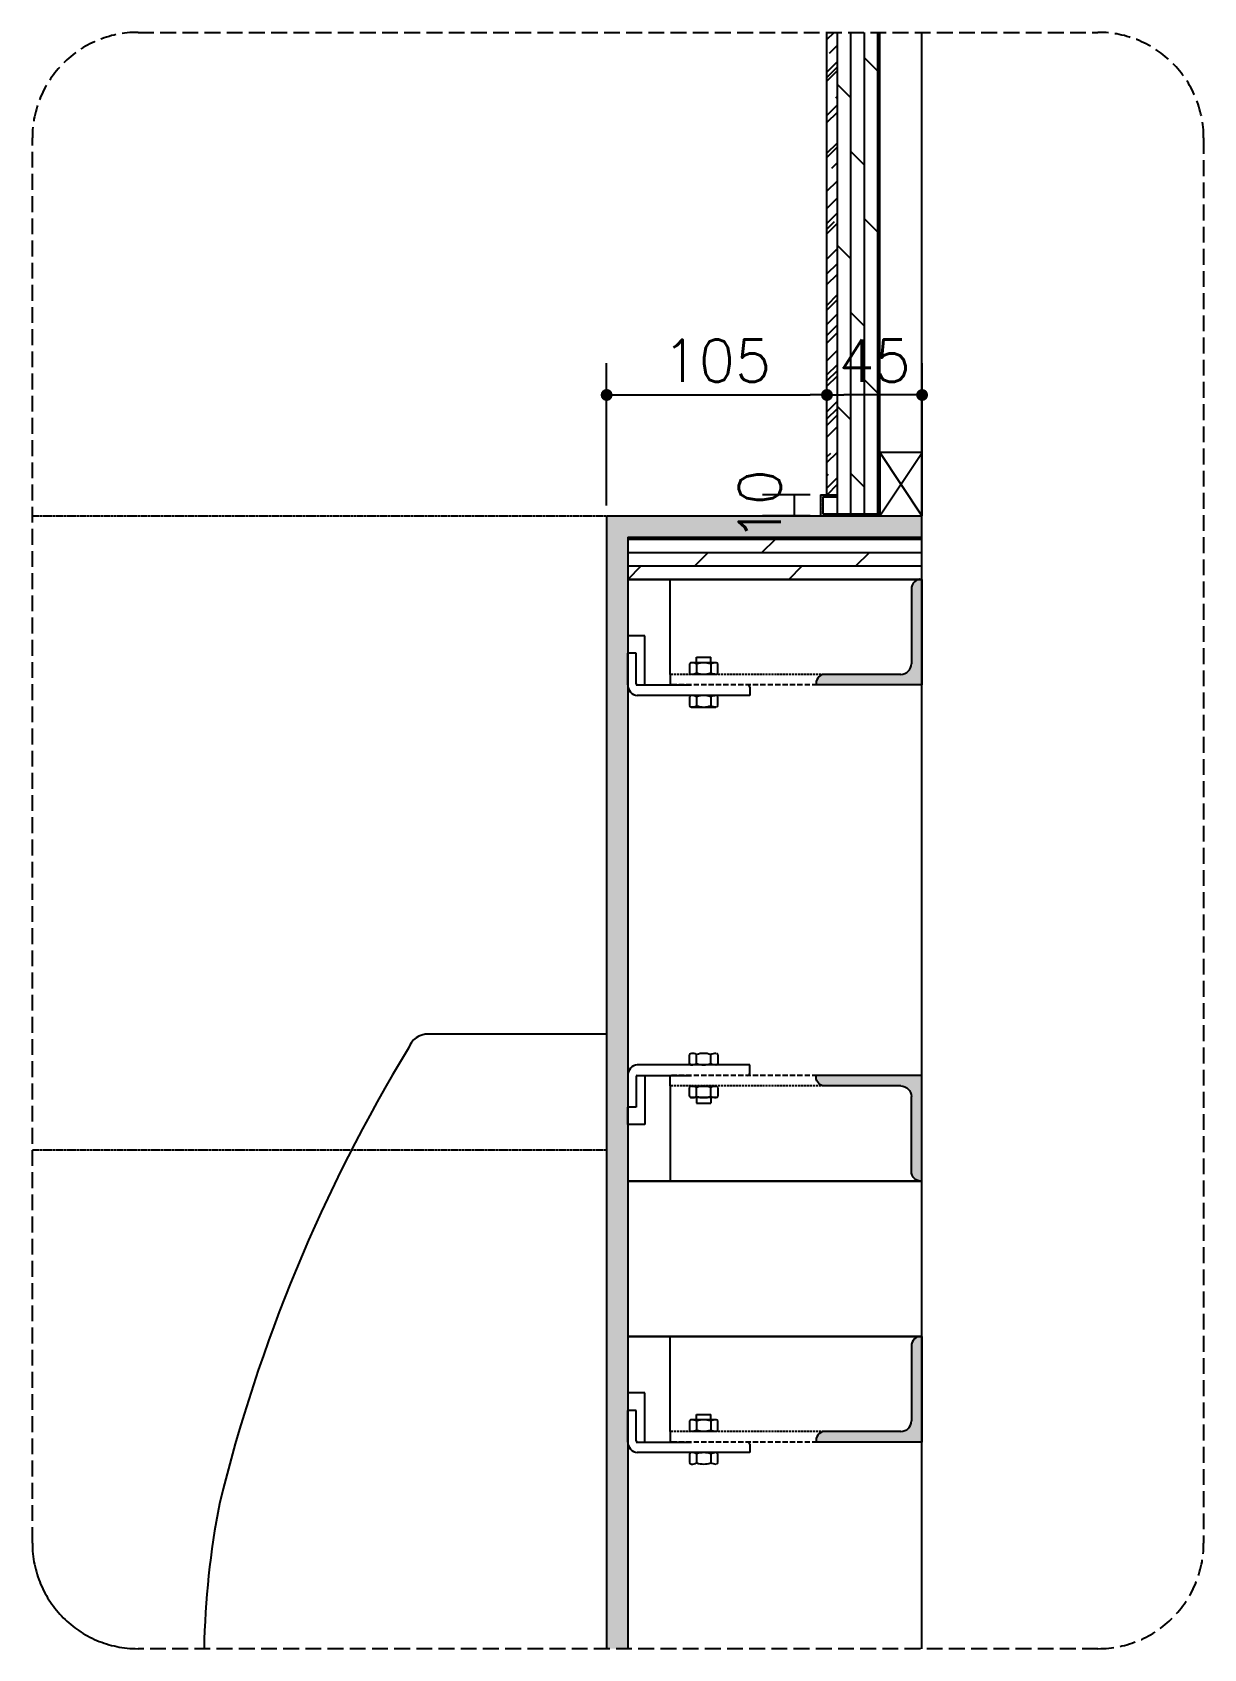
# Model space of a CAD drawing. Header units: millimetres. Extents: x -150677 to 588340, y -254013 to 149700.
# Drawn here: x 336005 to 336559, y -88072 to -87307 of the extents above; entities that cross this region are included whole.
import ezdxf

# ---------------------------------------------------------------- set-up
doc = ezdxf.new("R2010")
doc.units = ezdxf.units.MM
doc.header["$LTSCALE"] = 10
doc.header["$MEASUREMENT"] = 0
for name, pattern in [('ACAD_ISO03W100', [30, 12, -18]), ('CONTINOUS', [0]), ('DASH', [0.35, 0.25, -0.1])]:
    doc.linetypes.add(name, pattern=pattern)
for name, color, linetype in [('02-03门', 138, 'Continuous'), ('1J-墙', 7, 'Continuous'), ('2-FF-固定木作', 3, 'Continuous'), ('DIM', 5, 'Continuous'), ('L-立面粗线', 3, 'CONTINOUS'), ('制作', 3, 'Continuous'), ('家具', 4, 'Continuous'), ('家具轮廓', 3, 'Continuous'), ('标注', 6, 'Continuous')]:
    doc.layers.add(name, color=color, linetype=linetype)
doc.styles.add('BREEZE-N', font='simplex.shx')
doc.dimstyles.new('BREEZE-10', dxfattribs={"dimscale": 10, "dimtxt": 2, "dimasz": 0.8, "dimexe": 1.5, "dimexo": 0.5, "dimtad": 1, "dimdec": 0, "dimdsep": 46, "dimtxsty": 'BREEZE-N', "dimblk": 'DOT', "dimcen": 0, "dimclrd": 5, "dimclre": 5, "dimclrt": 2, "dimadec": 0, "dimazin": 0, "dimtfac": 1, "dimtdec": 0, "dimtix": 1, "dimtmove": 2, "dimatfit": 3, "dimldrblk": 'DOT', "dimfxl": 1, "dimarcsym": 0})

# ---------------------------------------------------------------- blocks, each defined once
blk = doc.blocks.new('A$C3C296F7D')
at = {"layer": '标注'}
blk.add_hatch(color=256, dxfattribs=at).paths.add_polyline_path([(46.47, 45, 0.431071), (50, 50), (0, 50), (0, 0, 0.43807), (5, 4.26), (5, 40, -0.414214), (10, 45)])
for p, q in [((0, 50), (50, 50)), ((0, 0), (0, 50)), ((5, 4.26), (5, 40)), ((10, 45), (46.47, 45))]:
    blk.add_line(p, q, dxfattribs=at)
for centre, radius, start, end in [((45.88, 49.16), 4.21, 278.1685, 11.44643), ((10, 40), 5, 90, 180), ((0.53, 4.44), 4.47, 263.13373, 2.23907)]:
    blk.add_arc(centre, radius, start, end, dxfattribs=at)
blk = doc.blocks.new('A$C059A3869')
at = {"layer": '标注'}
blk.add_blockref('A$C3C296F7D', (0, 0), dxfattribs=at)
blk = doc.blocks.new('*D2382')
at = {"layer": '2-FF-固定木作', "color": 5, "lineweight": -2, "transparency": 16777216}
for p, q in [((336372.72, -87525.94), (336350.2, -87525.94)), ((336365.2, -87525.94), (336365.2, -87535.94)), ((336372.72, -87535.94), (336350.2, -87535.94))]:
    blk.add_line(p, q, dxfattribs=at)
at = {"layer": 'Defpoints', "color": 0, "transparency": 16777216}
for p in [(336377.72, -87525.94), (336365.2, -87535.94), (336377.72, -87535.94)]:
    blk.add_point(p, dxfattribs=at)
at = {"layer": '2-FF-固定木作', "color": 2, "transparency": 16777216, "insert": (336348.95, -87530.94), "char_height": 20, "attachment_point": 5, "rotation": 90, "style": 'BREEZE-N'}
blk.add_mtext('10', dxfattribs=at)
blk = doc.blocks.new('_DOT')
at = {"color": 0, "linetype": 'ByBlock'}
blk.add_line((-0.35, 0), (-1, 0), dxfattribs=at)
at = {"color": 0, "linetype": 'ByBlock', "const_width": 0.35}
blk.add_lwpolyline([(-0.175, 0, 1), (0.175, 0, 1)], format="xyb", close=True, dxfattribs=at)
blk = doc.blocks.new('*D2383')
at = {"layer": '2-FF-固定木作', "color": 5, "lineweight": -2, "transparency": 16777216}
for p, q in [((336380.72, -87520.94), (336380.72, -87463.68)), ((336425.72, -87530.94), (336425.72, -87463.68)), ((336417.72, -87478.68), (336388.72, -87478.68))]:
    blk.add_line(p, q, dxfattribs=at)
at = {"layer": 'Defpoints', "color": 0, "transparency": 16777216}
for p in [(336380.72, -87478.68), (336380.72, -87525.94), (336425.72, -87535.94)]:
    blk.add_point(p, dxfattribs=at)
at = {"layer": '2-FF-固定木作', "color": 5, "lineweight": -2, "transparency": 16777216, "xscale": 8, "yscale": 8, "zscale": 8, "rotation": 180}
blk.add_blockref('_DOT', (336380.72, -87478.68), dxfattribs=at)
at = {"layer": '2-FF-固定木作', "color": 5, "lineweight": -2, "transparency": 16777216, "xscale": 8, "yscale": 8, "zscale": 8}
blk.add_blockref('_DOT', (336425.72, -87478.68), dxfattribs=at)
at = {"layer": '2-FF-固定木作', "color": 2, "transparency": 16777216, "insert": (336403.22, -87462.43), "char_height": 20, "attachment_point": 5, "style": 'BREEZE-N'}
blk.add_mtext('45', dxfattribs=at)
blk = doc.blocks.new('*D2384')
at = {"layer": '2-FF-固定木作', "color": 5, "lineweight": -2, "transparency": 16777216}
for p, q in [((336276.47, -87530.94), (336276.47, -87463.68)), ((336380.72, -87520.94), (336380.72, -87463.68)), ((336284.47, -87478.68), (336372.72, -87478.68))]:
    blk.add_line(p, q, dxfattribs=at)
at = {"layer": 'Defpoints', "color": 0, "transparency": 16777216}
for p in [(336380.72, -87478.68), (336380.72, -87525.94), (336276.47, -87535.94)]:
    blk.add_point(p, dxfattribs=at)
at = {"layer": '2-FF-固定木作', "color": 5, "lineweight": -2, "transparency": 16777216, "xscale": 8, "yscale": 8, "zscale": 8, "rotation": 180}
blk.add_blockref('_DOT', (336276.47, -87478.68), dxfattribs=at)
at = {"layer": '2-FF-固定木作', "color": 5, "lineweight": -2, "transparency": 16777216, "xscale": 8, "yscale": 8, "zscale": 8}
blk.add_blockref('_DOT', (336380.72, -87478.68), dxfattribs=at)
at = {"layer": '2-FF-固定木作', "color": 2, "transparency": 16777216, "insert": (336328.6, -87462.43), "char_height": 20, "attachment_point": 5, "style": 'BREEZE-N'}
blk.add_mtext('105', dxfattribs=at)

msp = doc.modelspace()

# ---------------------------------------------------------------- hatches: boundary and pattern name
at = {"layer": '制作'}
h = msp.add_hatch(dxfattribs=at)
h.set_pattern_fill('AR-RROOF', color=250, scale=10, angle=45, style=0)
h.set_pattern_definition([(45, (336380.722, -87525.936), (10.7763, 28.7368), [190.5, -25.4, 63.5, -12.7]), (45, (336388.176, -87509.502), (-20.924, 2.9635), [38.1, -4.191, 76.2, -9.525]), (45, (336377.579, -87513.813), (40.68056, 52.7141), [101.6, -17.78, 50.8, -12.7])])
h.paths.add_polyline_path([(336385.72, -87307.03), (336380.72, -87307.03), (336380.72, -87525.94), (336385.72, -87525.94)])
h = msp.add_hatch(dxfattribs=at)
h.set_pattern_fill('大理石', color=250, scale=10, style=0, double=1)
h.set_pattern_definition([(41.9872, (336301.4734, -88068.64), (60, 45), [0.961, -200.8434]), (68.1986, (336287.1877, -88070.14), (30, 90), [3.4619, -238.8705]), (60.9454, (336286.4734, -88071.854), (29.999998, 45), [1.4708, -307.3981]), (90, (336287.188, -88070.568), (30, -2e-15), [0.4286, -44.5714]), (71.565, (336301.188, -88069.497), (6e-08, 45), [0.9035, -93.9648]), (171.4692, (336301.1877, -88069.497), (-30, 3e-07), [1.4446, -301.9117]), (79.2157, (336299.1877, -88072.2827), (30, 180), [3.054, -317.6094]), (62.133, (336276.6162, -88058.56845), (119.9999985, 225.0000009), [7.02946, -1469.1565]), (0, (336277.05, -88051.97), (0, 45), [0, -30]), (64.9831, (336296.4734, -88043.7827), (60, 135), [4.7294, -491.859]), (81.43911, (336308.0448, -88061.56845), (59.9999999, 404.9999974), [6.7177, -1404.0002]), (82.875, (336291.4734, -88057.497), (29.999998, 225), [3.4553, -722.1479]), (76.75948, (336288.4734, -88066.9256), (30.0000003, 135), [7.4847, -778.4065]), (0, (336283.797, -88066.904), (0, 45), [0, -30]), (0, (336284.28, -88067.385), (0, 45), [0, -30]), (0, (336287.653, -88064.977), (0, 45), [0, -30]), (0, (336286.69, -88059.68), (0, 45), [0, -30]), (59.03624, (336290.1877, -88059.64), (29.999998, 45.000001), [2.499, -522.2867]), (0, (336291.47, -88057.58), (0, 45), [0, -30]), (0, (336287.653, -88059.196), (0, 45), [0, -30]), (0, (336289.1, -88056.306), (0, 45), [0, -30]), (0, (336287.653, -88060.64), (0, 45), [0, -30]), (50.1944, (336305.045, -88063.7113), (30, 45), [1.1158, -233.1917]), (90, (336305.045, -88064.997), (30, -2e-15), [1.2857, -43.7143]), (43.6678, (336303.4734, -88066.497), (90, 90), [2.1724, -454.0348]), (90, (336303.473, -88066.926), (30, -2e-15), [0.4286, -44.5714]), (39.8056, (336302.1877, -88067.997), (59.999999, 45.000002), [1.6736, -349.7876]), (0, (336297.776, -88064.977), (0, 45), [0, -30]), (0, (336305.11, -88063.618), (0, 45), [0, -30]), (0, (336305.11, -88063.618), (0, 45), [0, -30]), (29.3578, (336305.759, -88062.854), (90, 45), [2.6225, -272.7409]), (0, (336305.006, -88060.64), (0, 45), [0, -30]), (146.3099, (336296.4734, -88043.7827), (-60, 45), [3.0905, -321.4091]), (8.1301, (336293.1877, -88049.7827), (299.999998, 45), [3.0305, -633.3656]), (47.8624, (336286.4734, -88050.6399), (120, 135), [4.0457, -845.5425]), (14.62087, (336279.902, -88052.3542), (179.9999995, 45.000002), [6.7914, -706.3005]), (0, (336282.35, -88049.56), (0, 45), [0, -30]), (18.4349, (336291.902, -88054.0684), (120, 45), [1.3553, -283.2497]), (16.6992, (336293.188, -88053.64), (30, 2e-06), [0.7457, -155.8589]), (101.09372, (336293.902, -88053.4256), (-60.0000005, 314.999997), [3.7122, -775.855]), (0, (336290.063, -88051.49), (0, 45), [0, -30]), (0, (336293.17, -88049.7), (0, 45), [0, -30]), (0, (336289.1, -88054.86), (0, 45), [0, -30]), (0, (336285.243, -88045.227), (0, 45), [0, -30]), (0, (336283.797, -88047.154), (0, 45), [0, -30]), (44.1449, (336291.4734, -88044.4256), (90, 90), [3.3844, -707.3371]), (54.58294, (336289.1877, -88047.6399), (30, 45), [3.9441, -824.3221]), (0, (336291.514, -88044.396), (0, 45), [0, -30]), (0, (336287.17, -88046.67), (0, 45), [0, -30]), (0, (336291.514, -88044.396), (0, 45), [0, -30]), (0, (336289.192, -88047.71), (0, 45), [0, -30]), (75.0686, (336296.1877, -88049.354), (30, 135), [1.1089, -231.7537]), (90, (336296.473, -88048.283), (30, -2e-15), [4.5, -40.5]), (50.1944, (336301.759, -88029.4256), (30, 45), [1.1158, -233.1917]), (0, (336293.437, -88038.964), (0, 45), [0, -30]), (0, (336294.4, -88039.446), (0, 45), [0, -30]), (0, (336290.545, -88038.483), (0, 45), [0, -30]), (0, (336295.365, -88033.184), (0, 45), [0, -30]), (53.1301, (336298.4734, -88035.8542), (30, 45), [2.1429, -447.8571]), (90, (336298.473, -88039.497), (30, -2e-15), [3.6429, -41.3571]), (0, (336298.48, -88039.425), (0, 45), [0, -30]), (23.1986, (336300.759, -88029.854), (90, 45), [1.088, -227.3852]), (66.0375, (336300.473, -88030.497), (30, 90), [0.7035, -147.0294]), (66.0375, (336300.188, -88031.14), (30, 90), [0.7035, -147.0294]), (81.8699, (336299.759, -88034.1399), (30, 225), [3.0305, -633.3656]), (90, (336302.473, -88028.568), (30, -2e-15), [1.0714, -43.9286]), (0, (336299.18, -88027.07), (0, 45), [0, -30])])
h.paths.add_polyline_path([(336425.66, -87535.94), (336405.72, -87535.94), (336377.72, -87535.94), (336276.47, -87535.94), (336276.47, -87545.94), (336286.47, -87545.94), (336425.66, -87545.94)])
h.paths.add_polyline_path([(336286.47, -87545.94), (336276.47, -87545.94), (336276.47, -88072.07), (336286.47, -88072.07), (336286.47, -87800.74, -0.001207), (336286.47, -87800.72)])

# ---------------------------------------------------------------- linework, layer by layer
at = {"layer": '02-03门', "color": 6}
for p, q in [((336425.66, -87565.94), (336286.47, -87565.94)), ((336425.66, -87850.72), (336286.47, -87850.72)), ((336425.66, -87924.27), (336286.47, -87924.27))]:
    msp.add_line(p, q, dxfattribs=at)
at = {"layer": '02-03门', "color": 6, "linetype": 'DASH', "ltscale": 0.4}
for p, q in [((336397.42, -87610.94), (336306.54, -87610.94)), ((336397.42, -87805.72), (336306.54, -87805.72)), ((336397.42, -87969.27), (336306.54, -87969.27))]:
    msp.add_line(p, q, dxfattribs=at)
at = {"layer": '02-03门', "color": 6, "linetype": 'ACAD_ISO03W100', "ltscale": 0.4}
for p, q in [((336306.54, -87610.94), (336306.54, -87615.94)), ((336306.54, -87805.72), (336306.54, -87800.72)), ((336306.54, -87969.27), (336306.54, -87974.27))]:
    msp.add_line(p, q, dxfattribs=at)
at = {"layer": '02-03门', "color": 6, "linetype": 'DASH'}
for p, q in [((336400.66, -87615.94), (336306.54, -87615.94)), ((336400.66, -87800.72), (336306.54, -87800.72)), ((336400.66, -87974.27), (336306.54, -87974.27))]:
    msp.add_line(p, q, dxfattribs=at)
at = {"layer": '1J-墙'}
msp.add_line((336425.66, -88072.07), (336425.66, -87307.03), dxfattribs=at)
at = {"layer": '2-FF-固定木作', "color": 4}
for p, q in [((336380.72, -87525.94), (336380.72, -87307.03)), ((336276.47, -87535.94), (336425.66, -87535.94)), ((336276.47, -87535.94), (336276.47, -88072.07)), ((336286.47, -87545.94), (336286.47, -88072.07)), ((336286.47, -87565.94), (336425.66, -87565.94)), ((336286.47, -87850.72), (336425.66, -87850.72)), ((336286.47, -87924.27), (336425.66, -87924.27))]:
    msp.add_line(p, q, dxfattribs=at)
at = {"layer": '2-FF-固定木作', "color": 6}
for p, q in [((336425.72, -87505.94), (336405.72, -87505.94)), ((336405.72, -87505.94), (336405.72, -87535.94)), ((336425.72, -87535.94), (336425.72, -87505.94)), ((336405.72, -87535.94), (336425.72, -87535.94))]:
    msp.add_line(p, q, dxfattribs=at)
at = {"layer": '2-FF-固定木作', "color": 250}
for p, q in [((336405.72, -87505.94), (336425.66, -87535.94)), ((336405.72, -87535.94), (336425.72, -87505.94)), ((336377.78, -87526.41), (336377.78, -87526.41)), ((336377.78, -87527.05), (336377.78, -87527.05)), ((336377.78, -87527.68), (336377.78, -87527.68)), ((336377.78, -87528.32), (336377.78, -87528.32)), ((336377.94, -87526.09), (336377.94, -87526.09)), ((336377.94, -87526.73), (336377.94, -87526.73)), ((336377.94, -87527.36), (336377.94, -87527.36)), ((336377.94, -87528), (336377.94, -87528)), ((336378.1, -87526.41), (336378.1, -87526.41)), ((336378.1, -87527.05), (336378.1, -87527.05)), ((336378.1, -87527.68), (336378.1, -87527.68)), ((336378.1, -87528.32), (336378.1, -87528.32)), ((336378.26, -87526.09), (336378.26, -87526.09)), ((336378.26, -87526.73), (336378.26, -87526.73)), ((336378.26, -87527.36), (336378.26, -87527.36)), ((336378.26, -87528), (336378.26, -87528)), ((336378.42, -87526.41), (336378.42, -87526.41)), ((336378.42, -87527.05), (336378.42, -87527.05)), ((336378.42, -87527.68), (336378.42, -87527.68)), ((336378.42, -87528.32), (336378.42, -87528.32)), ((336378.58, -87526.09), (336378.58, -87526.09)), ((336378.58, -87526.73), (336378.58, -87526.73)), ((336378.58, -87527.36), (336378.58, -87527.36)), ((336378.58, -87528), (336378.58, -87528)), ((336378.73, -87526.41), (336378.73, -87526.41)), ((336378.89, -87526.09), (336378.89, -87526.09)), ((336378.89, -87526.73), (336378.89, -87526.73)), ((336379.05, -87526.41), (336379.05, -87526.41)), ((336379.21, -87526.09), (336379.21, -87526.09)), ((336379.21, -87526.73), (336379.21, -87526.73)), ((336379.37, -87526.41), (336379.37, -87526.41)), ((336379.53, -87526.09), (336379.53, -87526.09)), ((336379.53, -87526.73), (336379.53, -87526.73)), ((336379.69, -87526.41), (336379.69, -87526.41)), ((336379.85, -87526.09), (336379.85, -87526.09)), ((336379.85, -87526.73), (336379.85, -87526.73)), ((336380, -87526.41), (336380, -87526.41)), ((336380.16, -87526.09), (336380.16, -87526.09)), ((336380.16, -87526.73), (336380.16, -87526.73)), ((336380.32, -87526.41), (336380.32, -87526.41)), ((336380.48, -87526.09), (336380.48, -87526.09)), ((336380.48, -87526.73), (336380.48, -87526.73)), ((336380.64, -87526.41), (336380.64, -87526.41)), ((336380.8, -87526.09), (336380.8, -87526.09)), ((336380.8, -87526.73), (336380.8, -87526.73)), ((336380.96, -87526.41), (336380.96, -87526.41)), ((336381.12, -87526.09), (336381.12, -87526.09)), ((336381.12, -87526.73), (336381.12, -87526.73)), ((336381.27, -87526.41), (336381.27, -87526.41)), ((336381.43, -87526.09), (336381.43, -87526.09)), ((336381.43, -87526.73), (336381.43, -87526.73)), ((336381.59, -87526.41), (336381.59, -87526.41)), ((336381.75, -87526.09), (336381.75, -87526.09)), ((336381.75, -87526.73), (336381.75, -87526.73)), ((336381.91, -87526.41), (336381.91, -87526.41)), ((336382.07, -87526.09), (336382.07, -87526.09)), ((336382.07, -87526.73), (336382.07, -87526.73)), ((336382.23, -87526.41), (336382.23, -87526.41)), ((336382.39, -87526.09), (336382.39, -87526.09)), ((336382.39, -87526.73), (336382.39, -87526.73)), ((336382.54, -87526.41), (336382.54, -87526.41)), ((336382.7, -87526.09), (336382.7, -87526.09)), ((336382.7, -87526.73), (336382.7, -87526.73)), ((336382.86, -87526.41), (336382.86, -87526.41)), ((336383.02, -87526.09), (336383.02, -87526.09)), ((336383.02, -87526.73), (336383.02, -87526.73)), ((336383.18, -87526.41), (336383.18, -87526.41)), ((336383.34, -87526.09), (336383.34, -87526.09)), ((336383.34, -87526.73), (336383.34, -87526.73)), ((336383.5, -87526.41), (336383.5, -87526.41)), ((336383.66, -87526.09), (336383.66, -87526.09)), ((336383.66, -87526.73), (336383.66, -87526.73)), ((336383.81, -87526.41), (336383.81, -87526.41)), ((336383.97, -87526.09), (336383.97, -87526.09)), ((336383.97, -87526.73), (336383.97, -87526.73)), ((336384.13, -87526.41), (336384.13, -87526.41)), ((336384.29, -87526.09), (336384.29, -87526.09)), ((336384.29, -87526.73), (336384.29, -87526.73)), ((336384.45, -87526.41), (336384.45, -87526.41)), ((336384.61, -87526.09), (336384.61, -87526.09)), ((336384.61, -87526.73), (336384.61, -87526.73)), ((336384.77, -87526.41), (336384.77, -87526.41)), ((336384.93, -87526.09), (336384.93, -87526.09)), ((336384.93, -87526.73), (336384.93, -87526.73)), ((336385.08, -87526.41), (336385.08, -87526.41)), ((336385.24, -87526.09), (336385.24, -87526.09)), ((336385.24, -87526.73), (336385.24, -87526.73)), ((336385.4, -87526.41), (336385.4, -87526.41)), ((336385.56, -87526.09), (336385.56, -87526.09)), ((336385.56, -87526.73), (336385.56, -87526.73)), ((336385.72, -87526.41), (336385.72, -87526.41)), ((336377.78, -87528.95), (336377.78, -87528.95)), ((336377.78, -87529.59), (336377.78, -87529.59)), ((336377.78, -87530.22), (336377.78, -87530.22)), ((336377.78, -87530.86), (336377.78, -87530.86)), ((336377.78, -87531.49), (336377.78, -87531.49)), ((336377.78, -87532.13), (336377.78, -87532.13)), ((336377.78, -87532.76), (336377.78, -87532.76)), ((336377.78, -87533.4), (336377.78, -87533.4)), ((336377.78, -87534.03), (336377.78, -87534.03)), ((336377.78, -87534.67), (336377.78, -87534.67)), ((336377.78, -87535.3), (336377.78, -87535.3)), ((336377.94, -87528.63), (336377.94, -87528.63)), ((336377.94, -87529.27), (336377.94, -87529.27)), ((336377.94, -87529.9), (336377.94, -87529.9)), ((336377.94, -87530.54), (336377.94, -87530.54)), ((336377.94, -87531.17), (336377.94, -87531.17)), ((336377.94, -87531.81), (336377.94, -87531.81)), ((336377.94, -87532.44), (336377.94, -87532.44)), ((336377.94, -87533.08), (336377.94, -87533.08)), ((336377.94, -87533.71), (336377.94, -87533.71)), ((336377.94, -87534.35), (336377.94, -87534.35)), ((336377.94, -87534.98), (336377.94, -87534.98)), ((336377.94, -87535.62), (336377.94, -87535.62)), ((336378.1, -87528.95), (336378.1, -87528.95)), ((336378.1, -87529.59), (336378.1, -87529.59)), ((336378.1, -87530.22), (336378.1, -87530.22)), ((336378.1, -87530.86), (336378.1, -87530.86)), ((336378.1, -87531.49), (336378.1, -87531.49)), ((336378.1, -87532.13), (336378.1, -87532.13)), ((336378.1, -87532.76), (336378.1, -87532.76)), ((336378.1, -87533.4), (336378.1, -87533.4)), ((336378.1, -87534.03), (336378.1, -87534.03)), ((336378.1, -87534.67), (336378.1, -87534.67)), ((336378.1, -87535.3), (336378.1, -87535.3)), ((336378.26, -87528.63), (336378.26, -87528.63)), ((336378.26, -87529.27), (336378.26, -87529.27)), ((336378.26, -87529.9), (336378.26, -87529.9)), ((336378.26, -87530.54), (336378.26, -87530.54)), ((336378.26, -87531.17), (336378.26, -87531.17)), ((336378.26, -87531.81), (336378.26, -87531.81)), ((336378.26, -87532.44), (336378.26, -87532.44)), ((336378.26, -87533.08), (336378.26, -87533.08)), ((336378.26, -87533.71), (336378.26, -87533.71)), ((336378.26, -87534.35), (336378.26, -87534.35)), ((336378.26, -87534.98), (336378.26, -87534.98)), ((336378.26, -87535.62), (336378.26, -87535.62)), ((336378.42, -87528.95), (336378.42, -87528.95)), ((336378.42, -87529.59), (336378.42, -87529.59)), ((336378.42, -87530.22), (336378.42, -87530.22)), ((336378.42, -87530.86), (336378.42, -87530.86)), ((336378.42, -87531.49), (336378.42, -87531.49)), ((336378.42, -87532.13), (336378.42, -87532.13)), ((336378.42, -87532.76), (336378.42, -87532.76)), ((336378.42, -87533.4), (336378.42, -87533.4)), ((336378.42, -87534.03), (336378.42, -87534.03)), ((336378.42, -87534.67), (336378.42, -87534.67)), ((336378.42, -87535.3), (336378.42, -87535.3)), ((336378.58, -87528.63), (336378.58, -87528.63)), ((336378.58, -87529.27), (336378.58, -87529.27)), ((336378.58, -87529.9), (336378.58, -87529.9)), ((336378.58, -87530.54), (336378.58, -87530.54)), ((336378.58, -87531.17), (336378.58, -87531.17)), ((336378.58, -87531.81), (336378.58, -87531.81)), ((336378.58, -87532.44), (336378.58, -87532.44)), ((336378.58, -87533.08), (336378.58, -87533.08)), ((336378.58, -87533.71), (336378.58, -87533.71)), ((336378.58, -87534.35), (336378.58, -87534.35)), ((336378.58, -87534.98), (336378.58, -87534.98)), ((336378.58, -87535.62), (336378.58, -87535.62)), ((336378.73, -87535.3), (336378.73, -87535.3)), ((336378.89, -87534.98), (336378.89, -87534.98)), ((336378.89, -87535.62), (336378.89, -87535.62)), ((336379.05, -87535.3), (336379.05, -87535.3)), ((336379.21, -87534.98), (336379.21, -87534.98)), ((336379.21, -87535.62), (336379.21, -87535.62)), ((336379.37, -87535.3), (336379.37, -87535.3)), ((336379.53, -87534.98), (336379.53, -87534.98)), ((336379.53, -87535.62), (336379.53, -87535.62)), ((336379.69, -87535.3), (336379.69, -87535.3)), ((336379.85, -87534.98), (336379.85, -87534.98)), ((336379.85, -87535.62), (336379.85, -87535.62)), ((336380, -87535.3), (336380, -87535.3)), ((336380.16, -87534.98), (336380.16, -87534.98)), ((336380.16, -87535.62), (336380.16, -87535.62)), ((336380.32, -87535.3), (336380.32, -87535.3)), ((336380.48, -87534.98), (336380.48, -87534.98)), ((336380.48, -87535.62), (336380.48, -87535.62)), ((336380.64, -87535.3), (336380.64, -87535.3)), ((336380.8, -87534.98), (336380.8, -87534.98)), ((336380.8, -87535.62), (336380.8, -87535.62)), ((336380.96, -87535.3), (336380.96, -87535.3)), ((336381.12, -87534.98), (336381.12, -87534.98)), ((336381.12, -87535.62), (336381.12, -87535.62)), ((336381.27, -87535.3), (336381.27, -87535.3)), ((336381.43, -87534.98), (336381.43, -87534.98)), ((336381.43, -87535.62), (336381.43, -87535.62)), ((336381.59, -87535.3), (336381.59, -87535.3)), ((336381.75, -87534.98), (336381.75, -87534.98)), ((336381.75, -87535.62), (336381.75, -87535.62)), ((336381.91, -87535.3), (336381.91, -87535.3)), ((336382.07, -87534.98), (336382.07, -87534.98)), ((336382.07, -87535.62), (336382.07, -87535.62)), ((336382.23, -87535.3), (336382.23, -87535.3)), ((336382.39, -87534.98), (336382.39, -87534.98)), ((336382.39, -87535.62), (336382.39, -87535.62)), ((336382.54, -87535.3), (336382.54, -87535.3)), ((336382.7, -87534.98), (336382.7, -87534.98)), ((336382.7, -87535.62), (336382.7, -87535.62)), ((336382.86, -87535.3), (336382.86, -87535.3)), ((336383.02, -87534.98), (336383.02, -87534.98)), ((336383.02, -87535.62), (336383.02, -87535.62)), ((336383.18, -87535.3), (336383.18, -87535.3)), ((336383.34, -87534.98), (336383.34, -87534.98)), ((336383.34, -87535.62), (336383.34, -87535.62)), ((336383.5, -87535.3), (336383.5, -87535.3)), ((336383.66, -87534.98), (336383.66, -87534.98)), ((336383.66, -87535.62), (336383.66, -87535.62)), ((336383.81, -87535.3), (336383.81, -87535.3)), ((336383.97, -87534.98), (336383.97, -87534.98)), ((336383.97, -87535.62), (336383.97, -87535.62)), ((336384.13, -87535.3), (336384.13, -87535.3)), ((336384.29, -87534.98), (336384.29, -87534.98)), ((336384.29, -87535.62), (336384.29, -87535.62)), ((336384.45, -87535.3), (336384.45, -87535.3)), ((336384.61, -87534.98), (336384.61, -87534.98)), ((336384.61, -87535.62), (336384.61, -87535.62)), ((336384.77, -87535.3), (336384.77, -87535.3)), ((336384.93, -87534.98), (336384.93, -87534.98)), ((336384.93, -87535.62), (336384.93, -87535.62)), ((336385.08, -87535.3), (336385.08, -87535.3)), ((336385.24, -87534.98), (336385.24, -87534.98)), ((336385.24, -87535.62), (336385.24, -87535.62)), ((336385.4, -87535.3), (336385.4, -87535.3)), ((336385.56, -87534.98), (336385.56, -87534.98)), ((336385.56, -87535.62), (336385.56, -87535.62)), ((336385.72, -87535.3), (336385.72, -87535.3)), ((336385.88, -87534.98), (336385.88, -87534.98)), ((336385.88, -87535.62), (336385.88, -87535.62)), ((336386.04, -87535.3), (336386.04, -87535.3)), ((336386.2, -87534.98), (336386.2, -87534.98)), ((336386.2, -87535.62), (336386.2, -87535.62)), ((336386.35, -87535.3), (336386.35, -87535.3)), ((336386.51, -87534.98), (336386.51, -87534.98)), ((336386.51, -87535.62), (336386.51, -87535.62)), ((336386.67, -87535.3), (336386.67, -87535.3)), ((336386.83, -87534.98), (336386.83, -87534.98)), ((336386.83, -87535.62), (336386.83, -87535.62)), ((336386.99, -87535.3), (336386.99, -87535.3)), ((336387.15, -87534.98), (336387.15, -87534.98)), ((336387.15, -87535.62), (336387.15, -87535.62)), ((336387.31, -87535.3), (336387.31, -87535.3)), ((336387.47, -87534.98), (336387.47, -87534.98)), ((336387.47, -87535.62), (336387.47, -87535.62)), ((336387.62, -87535.3), (336387.62, -87535.3)), ((336387.78, -87534.98), (336387.78, -87534.98)), ((336387.78, -87535.62), (336387.78, -87535.62)), ((336387.94, -87535.3), (336387.94, -87535.3)), ((336388.1, -87534.98), (336388.1, -87534.98)), ((336388.1, -87535.62), (336388.1, -87535.62)), ((336388.26, -87535.3), (336388.26, -87535.3)), ((336388.42, -87534.98), (336388.42, -87534.98)), ((336388.42, -87535.62), (336388.42, -87535.62)), ((336388.58, -87535.3), (336388.58, -87535.3)), ((336388.74, -87534.98), (336388.74, -87534.98)), ((336388.74, -87535.62), (336388.74, -87535.62)), ((336388.89, -87535.3), (336388.89, -87535.3)), ((336389.05, -87534.98), (336389.05, -87534.98)), ((336389.05, -87535.62), (336389.05, -87535.62)), ((336389.21, -87535.3), (336389.21, -87535.3)), ((336389.37, -87534.98), (336389.37, -87534.98)), ((336389.37, -87535.62), (336389.37, -87535.62)), ((336389.53, -87535.3), (336389.53, -87535.3)), ((336389.69, -87534.98), (336389.69, -87534.98)), ((336389.69, -87535.62), (336389.69, -87535.62)), ((336389.85, -87535.3), (336389.85, -87535.3)), ((336390.01, -87534.98), (336390.01, -87534.98)), ((336390.01, -87535.62), (336390.01, -87535.62)), ((336390.16, -87535.3), (336390.16, -87535.3)), ((336390.32, -87534.98), (336390.32, -87534.98)), ((336390.32, -87535.62), (336390.32, -87535.62)), ((336390.48, -87535.3), (336390.48, -87535.3)), ((336390.64, -87534.98), (336390.64, -87534.98)), ((336390.64, -87535.62), (336390.64, -87535.62)), ((336390.8, -87535.3), (336390.8, -87535.3)), ((336390.96, -87534.98), (336390.96, -87534.98)), ((336390.96, -87535.62), (336390.96, -87535.62)), ((336391.12, -87535.3), (336391.12, -87535.3)), ((336391.28, -87534.98), (336391.28, -87534.98)), ((336391.28, -87535.62), (336391.28, -87535.62)), ((336391.43, -87535.3), (336391.43, -87535.3)), ((336391.59, -87534.98), (336391.59, -87534.98)), ((336391.59, -87535.62), (336391.59, -87535.62)), ((336391.75, -87535.3), (336391.75, -87535.3)), ((336391.91, -87534.98), (336391.91, -87534.98)), ((336391.91, -87535.62), (336391.91, -87535.62)), ((336392.07, -87535.3), (336392.07, -87535.3)), ((336392.23, -87534.98), (336392.23, -87534.98)), ((336392.23, -87535.62), (336392.23, -87535.62)), ((336392.39, -87535.3), (336392.39, -87535.3)), ((336392.55, -87534.98), (336392.55, -87534.98)), ((336392.55, -87535.62), (336392.55, -87535.62)), ((336392.7, -87535.3), (336392.7, -87535.3)), ((336392.86, -87534.98), (336392.86, -87534.98)), ((336392.86, -87535.62), (336392.86, -87535.62)), ((336393.02, -87535.3), (336393.02, -87535.3)), ((336393.18, -87534.98), (336393.18, -87534.98)), ((336393.18, -87535.62), (336393.18, -87535.62)), ((336393.34, -87535.3), (336393.34, -87535.3)), ((336393.5, -87534.98), (336393.5, -87534.98)), ((336393.5, -87535.62), (336393.5, -87535.62)), ((336393.66, -87535.3), (336393.66, -87535.3)), ((336393.82, -87534.98), (336393.82, -87534.98)), ((336393.82, -87535.62), (336393.82, -87535.62)), ((336393.97, -87535.3), (336393.97, -87535.3)), ((336394.13, -87534.98), (336394.13, -87534.98)), ((336394.13, -87535.62), (336394.13, -87535.62)), ((336394.29, -87535.3), (336394.29, -87535.3)), ((336394.45, -87534.98), (336394.45, -87534.98)), ((336394.45, -87535.62), (336394.45, -87535.62)), ((336394.61, -87535.3), (336394.61, -87535.3)), ((336394.77, -87534.98), (336394.77, -87534.98)), ((336394.77, -87535.62), (336394.77, -87535.62)), ((336394.93, -87535.3), (336394.93, -87535.3)), ((336395.09, -87534.98), (336395.09, -87534.98)), ((336395.09, -87535.62), (336395.09, -87535.62)), ((336395.24, -87535.3), (336395.24, -87535.3)), ((336395.4, -87534.98), (336395.4, -87534.98)), ((336395.4, -87535.62), (336395.4, -87535.62)), ((336395.56, -87535.3), (336395.56, -87535.3)), ((336395.72, -87534.98), (336395.72, -87534.98)), ((336395.72, -87535.62), (336395.72, -87535.62)), ((336395.88, -87535.3), (336395.88, -87535.3)), ((336396.04, -87534.98), (336396.04, -87534.98)), ((336396.04, -87535.62), (336396.04, -87535.62)), ((336396.2, -87535.3), (336396.2, -87535.3)), ((336396.36, -87534.98), (336396.36, -87534.98)), ((336396.36, -87535.62), (336396.36, -87535.62)), ((336396.51, -87535.3), (336396.51, -87535.3)), ((336396.67, -87534.98), (336396.67, -87534.98)), ((336396.67, -87535.62), (336396.67, -87535.62)), ((336396.83, -87535.3), (336396.83, -87535.3)), ((336396.99, -87534.98), (336396.99, -87534.98)), ((336396.99, -87535.62), (336396.99, -87535.62)), ((336397.15, -87535.3), (336397.15, -87535.3)), ((336397.31, -87534.98), (336397.31, -87534.98)), ((336397.31, -87535.62), (336397.31, -87535.62)), ((336397.47, -87535.3), (336397.47, -87535.3)), ((336397.63, -87534.98), (336397.63, -87534.98)), ((336397.63, -87535.62), (336397.63, -87535.62)), ((336397.78, -87535.3), (336397.78, -87535.3)), ((336397.94, -87534.98), (336397.94, -87534.98)), ((336397.94, -87535.62), (336397.94, -87535.62)), ((336398.1, -87535.3), (336398.1, -87535.3)), ((336398.26, -87534.98), (336398.26, -87534.98)), ((336398.26, -87535.62), (336398.26, -87535.62)), ((336398.42, -87535.3), (336398.42, -87535.3)), ((336398.58, -87534.98), (336398.58, -87534.98)), ((336398.58, -87535.62), (336398.58, -87535.62)), ((336398.74, -87535.3), (336398.74, -87535.3)), ((336398.9, -87534.98), (336398.9, -87534.98)), ((336398.9, -87535.62), (336398.9, -87535.62)), ((336399.05, -87535.3), (336399.05, -87535.3)), ((336399.21, -87534.98), (336399.21, -87534.98)), ((336399.21, -87535.62), (336399.21, -87535.62)), ((336399.37, -87535.3), (336399.37, -87535.3)), ((336399.53, -87534.98), (336399.53, -87534.98)), ((336399.53, -87535.62), (336399.53, -87535.62)), ((336399.69, -87535.3), (336399.69, -87535.3)), ((336399.85, -87534.98), (336399.85, -87534.98)), ((336399.85, -87535.62), (336399.85, -87535.62)), ((336400.01, -87535.3), (336400.01, -87535.3)), ((336400.17, -87534.98), (336400.17, -87534.98)), ((336400.17, -87535.62), (336400.17, -87535.62)), ((336400.32, -87535.3), (336400.32, -87535.3)), ((336400.48, -87534.98), (336400.48, -87534.98)), ((336400.48, -87535.62), (336400.48, -87535.62)), ((336400.64, -87535.3), (336400.64, -87535.3)), ((336400.8, -87534.98), (336400.8, -87534.98)), ((336400.8, -87535.62), (336400.8, -87535.62)), ((336400.96, -87535.3), (336400.96, -87535.3)), ((336401.12, -87534.98), (336401.12, -87534.98)), ((336401.12, -87535.62), (336401.12, -87535.62)), ((336401.28, -87535.3), (336401.28, -87535.3)), ((336401.44, -87534.98), (336401.44, -87534.98)), ((336401.44, -87535.62), (336401.44, -87535.62)), ((336401.59, -87535.3), (336401.59, -87535.3)), ((336401.75, -87534.98), (336401.75, -87534.98)), ((336401.75, -87535.62), (336401.75, -87535.62)), ((336401.91, -87535.3), (336401.91, -87535.3)), ((336402.07, -87534.98), (336402.07, -87534.98)), ((336402.07, -87535.62), (336402.07, -87535.62)), ((336402.23, -87535.3), (336402.23, -87535.3)), ((336402.39, -87534.98), (336402.39, -87534.98)), ((336402.39, -87535.62), (336402.39, -87535.62)), ((336402.55, -87535.3), (336402.55, -87535.3)), ((336402.71, -87534.98), (336402.71, -87534.98)), ((336402.71, -87535.62), (336402.71, -87535.62)), ((336402.86, -87535.3), (336402.86, -87535.3)), ((336403.02, -87534.98), (336403.02, -87534.98)), ((336403.02, -87535.62), (336403.02, -87535.62)), ((336403.18, -87535.3), (336403.18, -87535.3)), ((336403.34, -87534.98), (336403.34, -87534.98)), ((336403.34, -87535.62), (336403.34, -87535.62)), ((336403.5, -87535.3), (336403.5, -87535.3)), ((336403.66, -87534.98), (336403.66, -87534.98)), ((336403.66, -87535.62), (336403.66, -87535.62)), ((336403.82, -87535.3), (336403.82, -87535.3)), ((336403.98, -87534.98), (336403.98, -87534.98)), ((336403.98, -87535.62), (336403.98, -87535.62)), ((336404.13, -87535.3), (336404.13, -87535.3)), ((336404.29, -87534.98), (336404.29, -87534.98)), ((336404.29, -87535.62), (336404.29, -87535.62)), ((336404.45, -87535.3), (336404.45, -87535.3)), ((336404.61, -87534.98), (336404.61, -87534.98)), ((336404.61, -87535.62), (336404.61, -87535.62)), ((336404.77, -87535.3), (336404.77, -87535.3)), ((336404.93, -87534.98), (336404.93, -87534.98)), ((336404.93, -87535.62), (336404.93, -87535.62)), ((336405.09, -87535.3), (336405.09, -87535.3)), ((336405.25, -87534.98), (336405.25, -87534.98)), ((336405.25, -87535.62), (336405.25, -87535.62)), ((336405.4, -87535.3), (336405.4, -87535.3)), ((336405.56, -87534.98), (336405.56, -87534.98)), ((336405.56, -87535.62), (336405.56, -87535.62)), ((336405.72, -87535.3), (336405.72, -87535.3))]:
    msp.add_line(p, q, dxfattribs=at)
at = {"layer": '2-FF-固定木作', "color": 250, "linetype": 'DASH', "ltscale": 0.2}
for p, q in [((336004.73, -87535.94), (336276.47, -87535.94)), ((336004.73, -87835.94), (336276.47, -87835.94))]:
    msp.add_line(p, q, dxfattribs=at)
at = {"layer": 'DIM', "color": 2, "linetype": 'DASH', "ltscale": 3}
for p, q in [((336054.73, -87307.03), (336508.94, -87307.03)), ((336004.73, -88022.07), (336004.73, -87357.03)), ((336558.94, -87357.03), (336558.94, -88022.07)), ((336508.94, -88072.07), (336054.73, -88072.07))]:
    msp.add_line(p, q, dxfattribs=at)
for centre, start, end in [((336054.73, -87357.03), 90, 180), ((336508.94, -87357.03), 0, 90), ((336508.94, -88022.07), 270, 0)]:
    msp.add_arc(centre, 50, start, end, dxfattribs=at)
at = {"layer": 'DIM', "color": 2, "linetype": 'DASH', "ltscale": 70}
msp.add_arc((336054.73, -88022.07), 50, 180, 270, dxfattribs=at)
at = {"layer": 'L-立面粗线'}
for p, q in [((336290.97, -87615.94), (336314.82, -87615.94)), ((336290.97, -87615.94), (336314.82, -87615.94)), ((336290.97, -87615.94), (336314.82, -87615.94)), ((336290.97, -87800.72), (336314.82, -87800.72)), ((336290.97, -87800.72), (336314.82, -87800.72)), ((336290.97, -87800.72), (336314.82, -87800.72)), ((336290.97, -87974.27), (336314.82, -87974.27)), ((336290.97, -87974.27), (336314.82, -87974.27)), ((336290.97, -87974.27), (336314.82, -87974.27))]:
    msp.add_line(p, q, dxfattribs=at)
at = {"layer": '制作'}
for p, q in [((336385.72, -87534.94), (336385.72, -87307.03)), ((336405.72, -87535.94), (336405.72, -87307.03)), ((336286.47, -87545.94), (336425.66, -87545.94))]:
    msp.add_line(p, q, dxfattribs=at)
at = {"layer": '制作', "color": 250}
for p, q in [((336392.07, -87534.94), (336392.07, -87307.03)), ((336398.42, -87534.94), (336398.42, -87307.03)), ((336404.77, -87534.94), (336404.77, -87307.03)), ((336404.77, -87325.39), (336398.42, -87319.04)), ((336392.07, -87338.09), (336385.72, -87331.74)), ((336405.72, -87351.74), (336404.77, -87350.79)), ((336398.42, -87369.84), (336392.07, -87363.49)), ((336404.77, -87401.59), (336398.42, -87395.24)), ((336392.07, -87414.29), (336385.72, -87407.94)), ((336405.72, -87427.94), (336404.77, -87426.99)), ((336398.42, -87446.04), (336392.07, -87439.69)), ((336404.77, -87477.79), (336398.42, -87471.44)), ((336392.07, -87490.49), (336385.72, -87484.14)), ((336405.72, -87504.14), (336404.77, -87503.19)), ((336398.42, -87522.24), (336392.07, -87515.89)), ((336286.47, -87546.89), (336425.66, -87546.89)), ((336305.52, -87546.89), (336306.47, -87545.94)), ((336349.97, -87553.24), (336356.32, -87546.89)), ((336381.72, -87546.89), (336382.67, -87545.94)), ((336286.47, -87553.24), (336425.66, -87553.24)), ((336318.22, -87559.59), (336324.57, -87553.24)), ((336394.42, -87559.59), (336400.77, -87553.24)), ((336286.47, -87559.59), (336425.66, -87559.59)), ((336286.47, -87565.94), (336292.82, -87559.59)), ((336306.54, -87610.94), (336306.54, -87565.94)), ((336337.27, -87565.94), (336337.27, -87565.94)), ((336362.67, -87565.94), (336369.02, -87559.59)), ((336413.47, -87565.94), (336413.47, -87565.94)), ((336306.54, -87805.72), (336306.54, -87850.72)), ((336306.54, -87969.27), (336306.54, -87924.27))]:
    msp.add_line(p, q, dxfattribs=at)
at = {"layer": '制作', "color": 6}
for p, q in [((336377.72, -87525.94), (336377.72, -87535.94)), ((336377.72, -87525.94), (336385.72, -87525.94)), ((336378.72, -87526.94), (336378.72, -87534.94)), ((336378.72, -87526.94), (336385.72, -87526.94)), ((336385.72, -87526.94), (336385.72, -87525.94)), ((336377.72, -87535.94), (336405.72, -87535.94)), ((336378.72, -87534.94), (336405.72, -87534.94)), ((336405.72, -87534.94), (336405.72, -87535.94)), ((336276.47, -87781.15), (336192.1, -87781.15))]:
    msp.add_line(p, q, dxfattribs=at)
for centre, radius, start, end in [((336836.83, -88185.51), 765.55, 148.70612, 166.24683), ((336192.1, -87791.15), 10, 90, 160.77326), ((336492.18, -88080.36), 406.28, 169.09642, 178.8308)]:
    msp.add_arc(centre, radius, start, end, dxfattribs=at)
at = {"layer": '家具'}
for p, q in [((336294.47, -87592.72), (336286.47, -87592.72)), ((336286.47, -87592.72), (336286.47, -87600.94)), ((336294.47, -87615.94), (336294.47, -87592.72)), ((336286.47, -87615.94), (336286.47, -87600.94)), ((336290.47, -87600.94), (336286.47, -87600.94)), ((336290.47, -87615.44), (336290.47, -87600.94)), ((336290.47, -87615.94), (336294.47, -87615.94)), ((336290.97, -87615.94), (336316.58, -87615.94)), ((336344.16, -87616.94), (336344.16, -87620.94)), ((336344.16, -87620.94), (336290.97, -87620.94)), ((336344.16, -87795.72), (336290.97, -87795.72)), ((336344.16, -87799.72), (336344.16, -87795.72)), ((336286.47, -87800.72), (336286.47, -87815.72)), ((336290.47, -87800.72), (336294.47, -87800.72)), ((336290.47, -87801.22), (336290.47, -87815.72)), ((336290.97, -87800.72), (336316.58, -87800.72)), ((336294.47, -87800.72), (336294.47, -87823.93)), ((336290.47, -87815.72), (336286.47, -87815.72)), ((336286.47, -87823.93), (336286.47, -87815.72)), ((336294.47, -87823.93), (336286.47, -87823.93)), ((336294.47, -87951.05), (336286.47, -87951.05)), ((336286.47, -87951.05), (336286.47, -87959.27)), ((336294.47, -87974.27), (336294.47, -87951.05)), ((336286.47, -87974.27), (336286.47, -87959.27)), ((336290.47, -87959.27), (336286.47, -87959.27)), ((336290.47, -87973.77), (336290.47, -87959.27)), ((336290.47, -87974.27), (336294.47, -87974.27)), ((336290.97, -87974.27), (336316.58, -87974.27)), ((336344.16, -87979.27), (336290.97, -87979.27)), ((336344.16, -87975.27), (336344.16, -87979.27))]:
    msp.add_line(p, q, dxfattribs=at)
for centre, radius, start, end in [((336291.51, -87615.92), 5.04, 180.13833, 263.83609), ((336290.97, -87615.44), 0.5, 180, 270), ((336343.16, -87616.94), 1, 0, 90), ((336291.51, -87800.73), 5.04, 96.16391, 179.86167), ((336290.97, -87801.22), 0.5, 90, 180), ((336343.16, -87799.72), 1, 270, 0), ((336291.51, -87974.26), 5.04, 180.13833, 263.83609), ((336290.97, -87973.77), 0.5, 180, 270), ((336343.16, -87975.27), 1, 0, 90)]:
    msp.add_arc(centre, radius, start, end, dxfattribs=at)
at = {"layer": '家具轮廓'}
for p, q in [((336319.04, -87605.39), (336319.04, -87602.83)), ((336319.04, -87602.83), (336325.69, -87602.83)), ((336325.69, -87605.39), (336325.69, -87602.83)), ((336315.71, -87606.07), (336315.71, -87610.14)), ((336319.7, -87605.39), (336316.39, -87605.39)), ((336316.54, -87610.81), (336328.18, -87610.81)), ((336319.04, -87605.97), (336319.04, -87610.24)), ((336325.24, -87605.39), (336319.7, -87605.39)), ((336328.33, -87605.39), (336325.24, -87605.39)), ((336325.69, -87605.97), (336325.69, -87610.24)), ((336329.01, -87610.14), (336329.01, -87606.07)), ((336315.71, -87621.61), (336315.71, -87625.69)), ((336319.7, -87620.94), (336316.39, -87620.94)), ((336316.54, -87626.36), (336328.18, -87626.36)), ((336319.04, -87621.51), (336319.04, -87625.78)), ((336325.24, -87620.94), (336319.7, -87620.94)), ((336328.33, -87620.94), (336325.24, -87620.94)), ((336325.69, -87621.51), (336325.69, -87625.78)), ((336329.01, -87625.69), (336329.01, -87621.61)), ((336315.71, -87795.05), (336315.71, -87790.97)), ((336319.7, -87795.72), (336316.39, -87795.72)), ((336319.04, -87795.14), (336319.04, -87790.87)), ((336325.24, -87795.72), (336319.7, -87795.72)), ((336328.33, -87795.72), (336325.24, -87795.72)), ((336325.69, -87795.14), (336325.69, -87790.87)), ((336329.01, -87790.97), (336329.01, -87795.05)), ((336315.71, -87810.59), (336315.71, -87806.51)), ((336319.7, -87811.26), (336316.39, -87811.26)), ((336316.54, -87805.84), (336328.18, -87805.84)), ((336319.04, -87810.69), (336319.04, -87806.42)), ((336319.04, -87811.26), (336319.04, -87813.82)), ((336325.24, -87811.26), (336319.7, -87811.26)), ((336328.33, -87811.26), (336325.24, -87811.26)), ((336325.69, -87810.69), (336325.69, -87806.42)), ((336325.69, -87811.26), (336325.69, -87813.82)), ((336329.01, -87806.51), (336329.01, -87810.59)), ((336319.04, -87813.82), (336325.69, -87813.82)), ((336315.71, -87964.4), (336315.71, -87968.48)), ((336319.7, -87963.73), (336316.39, -87963.73)), ((336319.04, -87963.73), (336319.04, -87961.17)), ((336319.04, -87961.17), (336325.69, -87961.17)), ((336319.04, -87964.3), (336319.04, -87968.57)), ((336325.24, -87963.73), (336319.7, -87963.73)), ((336328.33, -87963.73), (336325.24, -87963.73)), ((336325.69, -87963.73), (336325.69, -87961.17)), ((336325.69, -87964.3), (336325.69, -87968.57)), ((336329.01, -87968.48), (336329.01, -87964.4)), ((336316.54, -87969.15), (336328.18, -87969.15)), ((336315.71, -87979.94), (336315.71, -87984.02)), ((336319.7, -87979.27), (336316.39, -87979.27)), ((336319.04, -87979.85), (336319.04, -87984.12)), ((336325.24, -87979.27), (336319.7, -87979.27)), ((336328.33, -87979.27), (336325.24, -87979.27)), ((336325.69, -87979.85), (336325.69, -87984.12)), ((336329.01, -87984.02), (336329.01, -87979.94))]:
    msp.add_line(p, q, dxfattribs=at)
for centre, radius, start, end in [((336316.38, -87606.07), 0.673, 88.97941, 179.96175), ((336316.55, -87609.95), 0.863, 192.76358, 269.2294), ((336316.78, -87610.04), 4.65, 61.03182, 92.9906), ((336316.78, -87606.17), 4.65, 267.0094, 298.96818), ((336322.36, -87615.28), 9.89, 70.34714, 109.65286), ((336322.36, -87600.93), 9.89, 250.34714, 289.65286), ((336329.13, -87615.18), 9.83, 95.50075, 110.47696), ((336329.13, -87601.03), 9.83, 249.52304, 264.49925), ((336328.29, -87606.12), 0.726, 4.19908, 86.88055), ((336328.26, -87610.06), 0.762, 278.92552, 353.94806), ((336316.38, -87621.61), 0.673, 88.97941, 179.96175), ((336316.55, -87625.5), 0.863, 192.76358, 269.2294), ((336316.78, -87625.58), 4.65, 61.03182, 92.9906), ((336316.78, -87621.71), 4.65, 267.0094, 298.96818), ((336322.36, -87630.82), 9.89, 70.34714, 109.65286), ((336322.36, -87616.47), 9.89, 250.34714, 289.65286), ((336329.13, -87630.72), 9.83, 95.50075, 110.47696), ((336329.13, -87616.57), 9.83, 249.52304, 264.49925), ((336328.29, -87621.66), 0.726, 4.19908, 86.88055), ((336328.26, -87625.61), 0.762, 278.92552, 353.94806), ((336316.55, -87791.16), 0.863, 90.7706, 167.23642), ((336316.38, -87795.05), 0.673, 180.03825, 271.02059), ((336316.78, -87794.94), 4.65, 61.03182, 92.9906), ((336316.78, -87791.07), 4.65, 267.0094, 298.96818), ((336322.36, -87800.18), 9.89, 70.34714, 109.65286), ((336322.36, -87785.83), 9.89, 250.34714, 289.65286), ((336329.13, -87800.08), 9.83, 95.50075, 110.47696), ((336329.13, -87785.93), 9.83, 249.52304, 264.49925), ((336328.29, -87794.99), 0.726, 273.11945, 355.80092), ((336328.26, -87791.05), 0.762, 6.05194, 81.07448), ((336316.55, -87806.7), 0.863, 90.7706, 167.23642), ((336316.38, -87810.59), 0.673, 180.03825, 271.02059), ((336316.78, -87810.49), 4.65, 61.03182, 92.9906), ((336316.78, -87806.61), 4.65, 267.0094, 298.96818), ((336322.36, -87815.73), 9.89, 70.34714, 109.65286), ((336322.36, -87801.37), 9.89, 250.34714, 289.65286), ((336329.13, -87815.63), 9.83, 95.50075, 110.47696), ((336329.13, -87801.47), 9.83, 249.52304, 264.49925), ((336328.29, -87810.54), 0.726, 273.11945, 355.80092), ((336328.26, -87806.59), 0.762, 6.05194, 81.07448), ((336316.38, -87964.4), 0.673, 88.97941, 179.96175), ((336316.78, -87968.37), 4.65, 61.03182, 92.9906), ((336322.36, -87973.61), 9.89, 70.34714, 109.65286), ((336329.13, -87973.51), 9.83, 95.50075, 110.47696), ((336328.29, -87964.45), 0.726, 4.19908, 86.88055), ((336316.55, -87968.29), 0.863, 192.76358, 269.2294), ((336316.78, -87964.5), 4.65, 267.0094, 298.96818), ((336322.36, -87959.26), 9.89, 250.34714, 289.65286), ((336329.13, -87959.36), 9.83, 249.52304, 264.49925), ((336328.26, -87968.4), 0.762, 278.92552, 353.94806), ((336316.38, -87979.94), 0.673, 88.97941, 179.96175), ((336316.78, -87983.92), 4.65, 61.03182, 92.9906), ((336322.36, -87989.16), 9.89, 70.34714, 109.65286), ((336329.13, -87989.06), 9.83, 95.50075, 110.47696), ((336328.29, -87979.99), 0.726, 4.19908, 86.88055), ((336316.55, -87983.83), 0.863, 192.76358, 269.2294), ((336316.78, -87980.04), 4.65, 267.0094, 298.96818), ((336322.36, -87974.8), 9.89, 250.34714, 289.65286), ((336329.13, -87974.9), 9.83, 249.52304, 264.49925), ((336328.26, -87983.94), 0.762, 278.92552, 353.94806)]:
    msp.add_arc(centre, radius, start, end, dxfattribs=at)

# ---------------------------------------------------------------- block references
at = {"layer": '标注', "rotation": 180}
for p in [(336425.66, -87565.94), (336425.66, -87924.27)]:
    msp.add_blockref('A$C059A3869', p, dxfattribs=at)
at = {"layer": '标注', "extrusion": (0, 0, -1), "zscale": -1}
msp.add_blockref('A$C059A3869', (-336425.66, -87850.72), dxfattribs=at)

# ---------------------------------------------------------------- dimensions: what is measured, and where the dimension line sits
at = {"layer": '2-FF-固定木作', "color": 4}
dim = msp.add_linear_dim(base=(336380.72, -87478.68), p1=(336276.47, -87535.94), p2=(336380.72, -87525.94), text='105', dimstyle='BREEZE-10', dxfattribs=at)
dim.commit()
dim.dimension.update_dxf_attribs({"geometry": '*D2384', "text_midpoint": (336328.6, -87462.43)})
dim = msp.add_linear_dim(base=(336380.72, -87478.68), p1=(336425.72, -87535.94), p2=(336380.72, -87525.94), dimstyle='BREEZE-10', dxfattribs=at)
dim.commit()
dim.dimension.update_dxf_attribs({"geometry": '*D2383', "text_midpoint": (336403.22, -87462.43)})
dim = msp.add_linear_dim(base=(336365.2, -87535.94), p1=(336377.72, -87525.94), p2=(336377.72, -87535.94), angle=90, dimstyle='BREEZE-10', dxfattribs=at)
dim.commit()
dim.dimension.update_dxf_attribs({"geometry": '*D2382', "text_midpoint": (336348.95, -87530.94)})

doc.saveas('drawing.dxf')
